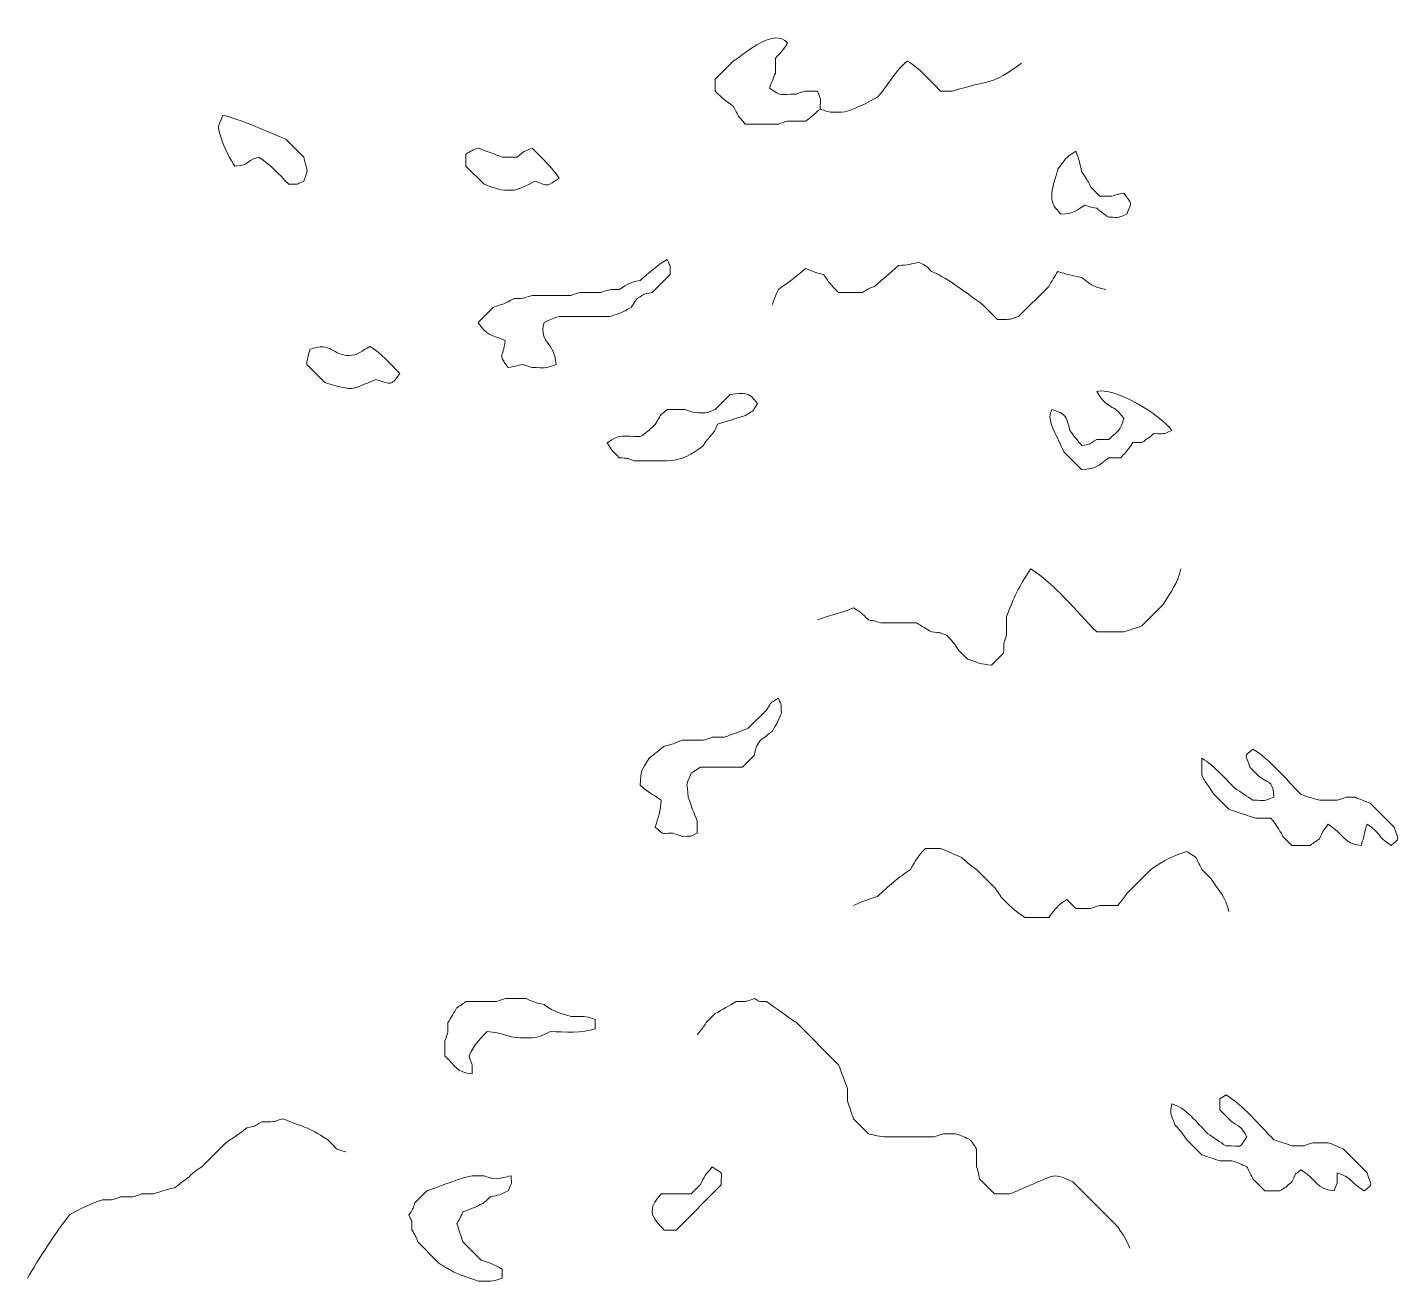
# Model space of a CAD drawing. Header units: millimetres. Extents: x -206 to 205, y -140 to 141.
# Drawn here: x 129.3 to 199.5, y -128 to -64 of the extents above; entities that cross this region are included whole.
import ezdxf

# ---------------------------------------------------------------- set-up
doc = ezdxf.new("R2010")
doc.units = ezdxf.units.MM
doc.header["$MEASUREMENT"] = 0
doc.layers.add('svg2', color=7, linetype='Continuous')

msp = doc.modelspace()

# ---------------------------------------------------------------- linework, layer by layer
at = {"layer": 'svg2', "lineweight": 9}
for points, knots in [([(169.0768, -68.7336), (169.0768, -68.7336), (168.156, -68.734), (168.156, -68.734), (168.156, -68.734), (168.1469, -68.7377), (167.7218, -68.8779), (167.6957, -68.8876), (167.6957, -68.8876), (167.6957, -68.8876), (166.0076, -68.8876), (166.0076, -68.8876), (166.0076, -68.8876), (165.6051, -68.4414), (165.6281, -68.4471), (165.3938, -67.9668), (165.3938, -67.9668), (164.9626, -67.6757), (164.8767, -67.5939), (164.473, -67.1995), (164.473, -67.1995), (164.473, -67.1995), (164.473, -66.5857), (164.473, -66.5857), (164.473, -66.5857), (164.473, -66.5857), (165.3938, -65.665), (165.3938, -65.665), (165.3938, -65.665), (166.112, -65.1953), (167.4747, -63.9502), (168.156, -64.7442), (168.156, -64.7442), (167.8936, -65.1799), (167.9294, -65.116), (167.5423, -65.511), (167.5423, -65.511), (167.5423, -65.511), (167.5423, -66.2787), (167.5423, -66.2787), (167.5423, -66.2787), (167.4394, -66.5305), (167.3371, -66.7933), (167.2353, -67.0455), (167.2353, -67.0455), (167.8932, -67.5146), (167.7632, -67.3529), (168.617, -67.3529), (168.617, -67.3529), (168.6257, -67.3488), (169.0513, -67.2092), (169.0768, -67.1995), (169.0768, -67.1995), (169.0768, -67.1995), (169.6906, -67.1995), (169.6906, -67.1995), (169.6906, -67.1995), (169.8947, -67.7242), (169.8441, -67.4891), (169.8241, -68.131), (169.8241, -68.131), (169.5325, -68.3566), (169.3627, -68.5515), (169.0768, -68.7336)], [0, 0, 0, 0, 0.0588235, 0.0588235, 0.0588235, 0.0588235, 0.1176471, 0.1176471, 0.1176471, 0.1176471, 0.1764706, 0.1764706, 0.1764706, 0.1764706, 0.2352941, 0.2352941, 0.2352941, 0.2352941, 0.2941176, 0.2941176, 0.2941176, 0.2941176, 0.3529412, 0.3529412, 0.3529412, 0.3529412, 0.4117647, 0.4117647, 0.4117647, 0.4117647, 0.4705882, 0.4705882, 0.4705882, 0.4705882, 0.5294118, 0.5294118, 0.5294118, 0.5294118, 0.5882353, 0.5882353, 0.5882353, 0.5882353, 0.6470588, 0.6470588, 0.6470588, 0.6470588, 0.7058824, 0.7058824, 0.7058824, 0.7058824, 0.7647059, 0.7647059, 0.7647059, 0.7647059, 0.8235294, 0.8235294, 0.8235294, 0.8235294, 0.8823529, 0.8823529, 0.8823529, 0.8823529, 1, 1, 1, 1]), ([(139.3055, -68.4258), (140.1117, -68.5957), (141.7062, -69.3236), (142.5287, -69.653), (142.5287, -69.653), (142.5287, -69.653), (143.4499, -70.5742), (143.4499, -70.5742), (143.4499, -70.5742), (143.5936, -71.3349), (143.7385, -71.0571), (143.4499, -71.8024), (143.4499, -71.8024), (142.9594, -71.9962), (143.3026, -71.942), (142.6826, -71.9549), (142.6826, -71.9549), (142.1491, -71.4223), (141.7541, -70.9456), (141.148, -70.5738), (141.148, -70.5738), (140.2939, -70.8197), (140.8299, -70.9451), (139.9199, -71.0346), (139.9199, -71.0346), (139.6733, -70.6224), (139.4626, -70.2596), (139.3005, -69.8069), (139.3005, -69.8069), (139.0006, -68.9695), (139.0508, -69.0919), (139.3055, -68.4258)], [0, 0, 0, 0, 0.1111111, 0.1111111, 0.1111111, 0.1111111, 0.2222222, 0.2222222, 0.2222222, 0.2222222, 0.3333333, 0.3333333, 0.3333333, 0.3333333, 0.4444444, 0.4444444, 0.4444444, 0.4444444, 0.5555556, 0.5555556, 0.5555556, 0.5555556, 0.6666667, 0.6666667, 0.6666667, 0.6666667, 0.7777778, 0.7777778, 0.7777778, 0.7777778, 1, 1, 1, 1]), ([(151.7361, -70.4215), (152.0271, -70.2354), (152.0302, -70.2374), (152.3499, -70.114), (152.3499, -70.114), (152.7872, -70.266), (153.1494, -70.4031), (153.5776, -70.5749), (153.5776, -70.5749), (153.5776, -70.5749), (154.3448, -70.5744), (154.3448, -70.5744), (154.3448, -70.5744), (154.8171, -70.1943), (154.574, -70.3422), (155.1121, -70.114), (155.1121, -70.114), (155.6676, -70.6701), (156.0748, -71.0292), (156.4933, -71.6487), (156.4933, -71.6487), (155.8906, -72.0783), (155.9602, -72.0722), (155.2655, -71.8021), (155.2655, -71.8021), (154.9075, -71.9688), (154.4498, -72.263), (154.038, -72.263), (154.038, -72.263), (154.038, -72.263), (153.8844, -72.263), (153.8844, -72.263), (153.8844, -72.263), (153.4113, -72.263), (153.0666, -72.0973), (152.6568, -71.9555), (152.6568, -71.9555), (152.6568, -71.9555), (151.7361, -71.0347), (151.7361, -71.0347), (151.7361, -71.0347), (151.7361, -71.0347), (151.7361, -70.4215), (151.7361, -70.4215)], [0, 0, 0, 0, 0.0833333, 0.0833333, 0.0833333, 0.0833333, 0.1666667, 0.1666667, 0.1666667, 0.1666667, 0.25, 0.25, 0.25, 0.25, 0.3333333, 0.3333333, 0.3333333, 0.3333333, 0.4166667, 0.4166667, 0.4166667, 0.4166667, 0.5, 0.5, 0.5, 0.5, 0.5833333, 0.5833333, 0.5833333, 0.5833333, 0.6666667, 0.6666667, 0.6666667, 0.6666667, 0.75, 0.75, 0.75, 0.75, 0.8333333, 0.8333333, 0.8333333, 0.8333333, 1, 1, 1, 1]), ([(181.9674, -71.1883), (182.4217, -70.6282), (182.2651, -70.6567), (182.8882, -70.267), (182.8882, -70.267), (183.057, -70.6788), (183.1096, -70.8896), (183.1946, -71.3417), (183.1946, -71.3417), (183.5163, -71.7827), (183.4283, -71.643), (183.6555, -72.109), (183.6555, -72.109), (183.6555, -72.109), (184.1159, -72.5688), (184.1159, -72.5688), (184.1159, -72.5688), (184.1159, -72.5688), (184.7291, -72.5688), (184.7291, -72.5688), (184.7291, -72.5688), (185.1071, -72.4338), (184.9926, -72.4834), (185.3435, -72.4154), (185.3435, -72.4154), (185.7696, -73.0128), (185.766, -72.7971), (185.4964, -73.4896), (185.4964, -73.4896), (184.9715, -73.6932), (185.2075, -73.6436), (184.5763, -73.6436), (184.5763, -73.6436), (184.2857, -73.458), (184.2402, -73.4072), (183.9619, -73.1828), (183.9619, -73.1828), (183.6329, -73.1142), (183.6984, -73.1454), (183.348, -73.0298), (183.348, -73.0298), (182.7807, -73.37), (182.8119, -73.437), (182.1208, -73.4902), (182.1208, -73.4902), (181.8529, -73.151), (181.66, -73.0252), (181.66, -72.5688), (181.66, -72.5688), (181.66, -72.019), (181.863, -71.7392), (181.9674, -71.1883)], [0, 0, 0, 0, 0.0714286, 0.0714286, 0.0714286, 0.0714286, 0.1428571, 0.1428571, 0.1428571, 0.1428571, 0.2142857, 0.2142857, 0.2142857, 0.2142857, 0.2857143, 0.2857143, 0.2857143, 0.2857143, 0.3571429, 0.3571429, 0.3571429, 0.3571429, 0.4285714, 0.4285714, 0.4285714, 0.4285714, 0.5, 0.5, 0.5, 0.5, 0.5714286, 0.5714286, 0.5714286, 0.5714286, 0.6428571, 0.6428571, 0.6428571, 0.6428571, 0.7142857, 0.7142857, 0.7142857, 0.7142857, 0.7857143, 0.7857143, 0.7857143, 0.7857143, 0.8571429, 0.8571429, 0.8571429, 0.8571429, 1, 1, 1, 1]), ([(152.3497, -79.0145), (152.3497, -79.0145), (153.1171, -78.2472), (153.1171, -78.2472), (153.1171, -78.2472), (153.6362, -78.0672), (153.6987, -78.0713), (154.1918, -77.7868), (154.1918, -77.7868), (154.7949, -77.7741), (154.5703, -77.8094), (155.112, -77.6334), (155.112, -77.6334), (155.112, -77.6334), (157.1075, -77.6334), (157.1075, -77.6334), (157.1075, -77.6334), (157.1162, -77.6298), (157.5417, -77.4891), (157.5673, -77.4794), (157.5673, -77.4794), (157.5673, -77.4794), (158.6416, -77.48), (158.6416, -77.48), (158.6416, -77.48), (159.1833, -77.304), (158.9593, -77.3398), (159.5628, -77.326), (159.5628, -77.326), (160.0642, -77.0257), (160.0492, -76.9899), (160.6365, -76.8661), (160.6365, -76.8661), (161.0774, -76.4599), (161.5352, -76.0865), (162.0176, -75.7915), (162.0176, -75.7915), (162.2121, -76.2814), (162.1578, -75.9382), (162.171, -76.5587), (162.171, -76.5587), (162.171, -76.5587), (161.2503, -77.48), (161.2503, -77.48), (161.2503, -77.48), (160.7326, -77.5798), (160.9419, -77.5219), (160.4831, -77.7868), (160.4831, -77.7868), (160.4738, -77.8048), (160.1931, -78.2207), (160.1761, -78.2472), (160.1761, -78.2472), (159.6835, -78.5321), (159.621, -78.5281), (159.1019, -78.7071), (159.1019, -78.7071), (159.1019, -78.7071), (156.4937, -78.7071), (156.4937, -78.7071), (156.4937, -78.7071), (156.1703, -78.8146), (156.0281, -78.8739), (155.7263, -79.0145), (155.7263, -79.0145), (155.4475, -80.1394), (156.2436, -79.9143), (156.3397, -81.1624), (156.3397, -81.1624), (155.7519, -81.3911), (155.7765, -81.3164), (155.112, -81.3164), (155.112, -81.3164), (155.1028, -81.3128), (154.6777, -81.1721), (154.6516, -81.1624), (154.6516, -81.1624), (154.3452, -81.2217), (154.1912, -81.2585), (153.8843, -81.3164), (153.8843, -81.3164), (153.3043, -80.5015), (153.6557, -80.919), (153.7309, -79.9353), (153.7309, -79.9353), (153.0327, -79.6489), (152.8194, -79.6939), (152.3497, -79.0145)], [0, 0, 0, 0, 0.0434783, 0.0434783, 0.0434783, 0.0434783, 0.0869565, 0.0869565, 0.0869565, 0.0869565, 0.1304348, 0.1304348, 0.1304348, 0.1304348, 0.173913, 0.173913, 0.173913, 0.173913, 0.2173913, 0.2173913, 0.2173913, 0.2173913, 0.2608696, 0.2608696, 0.2608696, 0.2608696, 0.3043478, 0.3043478, 0.3043478, 0.3043478, 0.3478261, 0.3478261, 0.3478261, 0.3478261, 0.3913043, 0.3913043, 0.3913043, 0.3913043, 0.4347826, 0.4347826, 0.4347826, 0.4347826, 0.4782609, 0.4782609, 0.4782609, 0.4782609, 0.5217391, 0.5217391, 0.5217391, 0.5217391, 0.5652174, 0.5652174, 0.5652174, 0.5652174, 0.6086957, 0.6086957, 0.6086957, 0.6086957, 0.6521739, 0.6521739, 0.6521739, 0.6521739, 0.6956522, 0.6956522, 0.6956522, 0.6956522, 0.7391304, 0.7391304, 0.7391304, 0.7391304, 0.7826087, 0.7826087, 0.7826087, 0.7826087, 0.826087, 0.826087, 0.826087, 0.826087, 0.8695652, 0.8695652, 0.8695652, 0.8695652, 0.9130435, 0.9130435, 0.9130435, 0.9130435, 1, 1, 1, 1]), ([(143.7565, -80.3958), (144.8614, -79.966), (144.9156, -80.7026), (145.7514, -80.7026), (145.7514, -80.7026), (146.1903, -80.7026), (146.443, -80.4474), (146.8257, -80.2418), (146.8257, -80.2418), (147.4323, -80.6132), (147.8276, -81.0905), (148.3602, -81.6229), (148.3602, -81.6229), (147.8814, -82.2608), (147.9565, -82.1968), (147.1325, -81.9299), (147.1325, -81.9299), (146.9463, -82.0046), (146.0435, -82.3903), (145.9043, -82.3903), (145.9043, -82.3903), (145.4721, -82.3903), (144.9146, -82.2106), (144.5238, -82.0833), (144.5238, -82.0833), (144.5238, -82.0833), (143.6025, -81.1626), (143.6025, -81.1626), (143.6025, -81.1626), (143.6025, -80.9385), (143.7565, -80.407), (143.7565, -80.3958)], [0, 0, 0, 0, 0.1111111, 0.1111111, 0.1111111, 0.1111111, 0.2222222, 0.2222222, 0.2222222, 0.2222222, 0.3333333, 0.3333333, 0.3333333, 0.3333333, 0.4444444, 0.4444444, 0.4444444, 0.4444444, 0.5555556, 0.5555556, 0.5555556, 0.5555556, 0.6666667, 0.6666667, 0.6666667, 0.6666667, 0.7777778, 0.7777778, 0.7777778, 0.7777778, 1, 1, 1, 1]), ([(163.399, -83.6189), (163.3729, -83.6096), (162.9479, -83.4689), (162.9386, -83.4653), (162.9386, -83.4653), (162.5044, -83.4562), (162.3115, -83.4465), (162.0179, -83.4653), (162.0179, -83.4653), (161.5765, -83.8075), (161.7218, -83.7022), (161.4041, -84.2326), (161.4041, -84.2326), (161.0439, -84.5645), (161.0107, -84.5963), (160.6368, -84.8464), (160.6368, -84.8464), (159.7652, -84.846), (159.625, -84.672), (158.9488, -85.1534), (158.9488, -85.1534), (159.2081, -85.5769), (159.1723, -85.5308), (159.5626, -85.9207), (159.5626, -85.9207), (160.0475, -85.958), (159.8793, -85.9248), (160.33, -86.0746), (160.33, -86.0746), (160.33, -86.0746), (160.7897, -86.0746), (160.7897, -86.0746), (160.7897, -86.0746), (160.7897, -86.0746), (162.0179, -86.0746), (162.0179, -86.0746), (162.0179, -86.0746), (162.7417, -86.0741), (163.3126, -85.7386), (163.859, -85.3068), (163.859, -85.3068), (164.1991, -84.7181), (164.3673, -84.8276), (164.5822, -84.2071), (164.5822, -84.2071), (164.5822, -84.2071), (166.0079, -83.7723), (166.0079, -83.7723), (166.0079, -83.7723), (166.5383, -83.4173), (166.2805, -83.6731), (166.6216, -83.1589), (166.6216, -83.1589), (166.1756, -82.5011), (165.969, -82.6162), (165.2405, -82.6981), (165.2405, -82.6981), (165.2405, -82.6981), (164.4733, -83.4653), (164.4733, -83.4653), (164.4733, -83.4653), (163.91, -83.6843), (164.0476, -83.6189), (163.399, -83.6189)], [0, 0, 0, 0, 0.0588235, 0.0588235, 0.0588235, 0.0588235, 0.1176471, 0.1176471, 0.1176471, 0.1176471, 0.1764706, 0.1764706, 0.1764706, 0.1764706, 0.2352941, 0.2352941, 0.2352941, 0.2352941, 0.2941176, 0.2941176, 0.2941176, 0.2941176, 0.3529412, 0.3529412, 0.3529412, 0.3529412, 0.4117647, 0.4117647, 0.4117647, 0.4117647, 0.4705882, 0.4705882, 0.4705882, 0.4705882, 0.5294118, 0.5294118, 0.5294118, 0.5294118, 0.5882353, 0.5882353, 0.5882353, 0.5882353, 0.6470588, 0.6470588, 0.6470588, 0.6470588, 0.7058824, 0.7058824, 0.7058824, 0.7058824, 0.7647059, 0.7647059, 0.7647059, 0.7647059, 0.8235294, 0.8235294, 0.8235294, 0.8235294, 0.8823529, 0.8823529, 0.8823529, 0.8823529, 1, 1, 1, 1]), ([(181.6602, -83.464), (182.3984, -83.6767), (182.4265, -83.8036), (182.5815, -84.5387), (182.5815, -84.5387), (182.8106, -84.8226), (182.965, -85.022), (183.1947, -85.3059), (183.1947, -85.3059), (183.7135, -85.2057), (183.5037, -85.264), (183.9626, -84.9991), (183.9626, -84.9991), (183.9626, -84.9991), (184.5764, -84.9991), (184.5764, -84.9991), (184.5764, -84.9991), (185.1155, -84.4599), (185.1487, -84.6017), (185.3432, -83.9244), (185.3432, -83.9244), (184.8041, -83.1115), (184.5805, -83.554), (183.9621, -82.5437), (183.9621, -82.5437), (184.8118, -82.2792), (187.2557, -83.735), (187.7985, -84.5387), (187.7985, -84.5387), (187.2741, -84.7423), (187.509, -84.6921), (186.8777, -84.6921), (186.8777, -84.6921), (186.6021, -84.9101), (186.5448, -84.9653), (186.2639, -85.1525), (186.2639, -85.1525), (186.2639, -85.1525), (185.8041, -85.1525), (185.8041, -85.1525), (185.8041, -85.1525), (185.5539, -85.5259), (185.5223, -85.5607), (185.1898, -85.9199), (185.1898, -85.9199), (185.1898, -85.9199), (184.5758, -85.9199), (184.5758, -85.9199), (184.5758, -85.9199), (184.0106, -86.3663), (183.9273, -86.4774), (183.1947, -86.5336), (183.1947, -86.5336), (183.1947, -86.5336), (182.274, -85.6129), (182.274, -85.6129), (182.274, -85.6129), (182.1114, -85.2062), (181.9487, -84.9376), (181.7723, -84.5387), (181.7723, -84.5387), (181.3813, -83.6589), (181.676, -83.5888), (181.6602, -83.464)], [0, 0, 0, 0, 0.0588235, 0.0588235, 0.0588235, 0.0588235, 0.1176471, 0.1176471, 0.1176471, 0.1176471, 0.1764706, 0.1764706, 0.1764706, 0.1764706, 0.2352941, 0.2352941, 0.2352941, 0.2352941, 0.2941176, 0.2941176, 0.2941176, 0.2941176, 0.3529412, 0.3529412, 0.3529412, 0.3529412, 0.4117647, 0.4117647, 0.4117647, 0.4117647, 0.4705882, 0.4705882, 0.4705882, 0.4705882, 0.5294118, 0.5294118, 0.5294118, 0.5294118, 0.5882353, 0.5882353, 0.5882353, 0.5882353, 0.6470588, 0.6470588, 0.6470588, 0.6470588, 0.7058824, 0.7058824, 0.7058824, 0.7058824, 0.7647059, 0.7647059, 0.7647059, 0.7647059, 0.8235294, 0.8235294, 0.8235294, 0.8235294, 0.8823529, 0.8823529, 0.8823529, 0.8823529, 1, 1, 1, 1]), ([(161.0971, -101.2665), (161.3816, -101.0374), (161.5806, -100.8828), (161.8645, -100.6527), (161.8645, -100.6527), (162.3228, -100.556), (162.3658, -100.5141), (162.7852, -100.3458), (162.7852, -100.3458), (162.7852, -100.3458), (163.8594, -100.3458), (163.8594, -100.3458), (163.8594, -100.3458), (163.8687, -100.3421), (164.2937, -100.2015), (164.3198, -100.1924), (164.3198, -100.1924), (164.3198, -100.1924), (164.9337, -100.1924), (164.9337, -100.1924), (164.9337, -100.1924), (165.371, -100.0408), (165.7331, -99.9038), (166.1608, -99.732), (166.1608, -99.732), (166.1608, -99.732), (167.0816, -98.8112), (167.0816, -98.8112), (167.0816, -98.8112), (167.437, -98.2807), (167.1813, -98.5385), (167.6954, -98.1973), (167.6954, -98.1973), (167.8903, -98.6874), (167.836, -98.3436), (167.8488, -98.9646), (167.8488, -98.9646), (167.6841, -99.3769), (167.6191, -99.5007), (167.389, -99.8854), (167.389, -99.8854), (167.1132, -100.1038), (167.0555, -100.158), (166.7752, -100.3458), (166.7752, -100.3458), (166.5025, -100.8077), (166.5751, -100.6066), (166.4682, -101.1131), (166.4682, -101.1131), (166.4682, -101.1131), (165.8545, -101.7269), (165.8545, -101.7269), (165.8545, -101.7269), (165.8545, -101.7269), (163.706, -101.7269), (163.706, -101.7269), (163.706, -101.7269), (163.6876, -101.736), (163.2717, -102.0175), (163.245, -102.0339), (163.245, -102.0339), (162.8941, -102.8271), (163.0461, -102.4251), (163.0922, -103.2614), (163.0922, -103.2614), (163.243, -103.6993), (163.3806, -104.0615), (163.5526, -104.4896), (163.5526, -104.4896), (163.5526, -104.4896), (163.5526, -105.1029), (163.5526, -105.1029), (163.5526, -105.1029), (163.0625, -105.2978), (163.4063, -105.2426), (162.7852, -105.2565), (162.7852, -105.2565), (162.7755, -105.2529), (162.3504, -105.1126), (162.3243, -105.1029), (162.3243, -105.1029), (161.5008, -105.0851), (161.9944, -105.217), (161.4041, -104.7961), (161.4041, -104.7961), (161.5519, -104.3402), (161.6721, -103.9203), (161.7111, -103.415), (161.7111, -103.415), (161.2378, -103.0676), (161.1099, -103.0748), (160.6368, -102.6476), (160.6368, -102.6476), (160.6548, -101.8338), (160.7043, -101.9321), (161.0971, -101.2665)], [0, 0, 0, 0, 0.04, 0.04, 0.04, 0.04, 0.08, 0.08, 0.08, 0.08, 0.12, 0.12, 0.12, 0.12, 0.16, 0.16, 0.16, 0.16, 0.2, 0.2, 0.2, 0.2, 0.24, 0.24, 0.24, 0.24, 0.28, 0.28, 0.28, 0.28, 0.32, 0.32, 0.32, 0.32, 0.36, 0.36, 0.36, 0.36, 0.4, 0.4, 0.4, 0.4, 0.44, 0.44, 0.44, 0.44, 0.48, 0.48, 0.48, 0.48, 0.52, 0.52, 0.52, 0.52, 0.56, 0.56, 0.56, 0.56, 0.6, 0.6, 0.6, 0.6, 0.64, 0.64, 0.64, 0.64, 0.68, 0.68, 0.68, 0.68, 0.72, 0.72, 0.72, 0.72, 0.76, 0.76, 0.76, 0.76, 0.8, 0.8, 0.8, 0.8, 0.84, 0.84, 0.84, 0.84, 0.88, 0.88, 0.88, 0.88, 0.92, 0.92, 0.92, 0.92, 1, 1, 1, 1]), ([(189.3336, -101.2665), (189.9649, -101.6532), (190.4625, -102.2415), (191.0217, -102.801), (191.0217, -102.801), (191.3321, -103.0042), (191.6314, -103.2114), (191.9424, -103.415), (191.9424, -103.415), (192.5906, -103.415), (192.4534, -103.4799), (193.0161, -103.261), (193.0161, -103.261), (192.9373, -102.4599), (192.9168, -102.6384), (192.2488, -102.1873), (192.2488, -102.1873), (192.2488, -102.1873), (191.789, -101.7263), (191.789, -101.7263), (191.789, -101.7263), (191.5547, -101.0046), (191.4606, -101.2194), (191.9424, -100.8061), (191.9424, -100.8061), (192.8258, -101.3463), (193.6283, -102.3386), (194.3973, -103.108), (194.3973, -103.108), (194.6816, -103.2062), (195.1784, -103.4144), (195.472, -103.4144), (195.472, -103.4144), (195.472, -103.4144), (196.2392, -103.415), (196.2392, -103.415), (196.2392, -103.415), (196.2485, -103.4114), (196.6741, -103.2707), (196.6991, -103.261), (196.6991, -103.261), (196.6991, -103.261), (197.16, -103.261), (197.16, -103.261), (197.16, -103.261), (197.4117, -103.3648), (197.6746, -103.467), (197.9273, -103.5684), (197.9273, -103.5684), (197.9273, -103.5684), (199.1544, -104.7961), (199.1544, -104.7961), (199.1544, -104.7961), (199.3887, -105.5183), (199.4829, -105.3035), (199.001, -105.7169), (199.001, -105.7169), (198.2521, -105.2478), (198.5232, -105.1116), (197.7733, -104.6425), (197.7733, -104.6425), (197.5671, -105.1751), (197.6735, -105.1838), (197.4663, -105.7169), (197.4663, -105.7169), (196.5272, -105.6242), (196.6213, -105.1577), (195.7788, -104.6425), (195.7788, -104.6425), (195.4571, -105.0841), (195.5457, -104.9439), (195.318, -105.4099), (195.318, -105.4099), (195.3, -105.4186), (194.8842, -105.6999), (194.8581, -105.7169), (194.8581, -105.7169), (194.8581, -105.7169), (193.9373, -105.7163), (193.9373, -105.7163), (193.9373, -105.7163), (193.9373, -105.7163), (193.477, -105.2565), (193.477, -105.2565), (193.477, -105.2565), (193.2325, -104.8487), (193.1756, -104.7316), (192.8626, -104.3357), (192.8626, -104.3357), (192.8626, -104.3357), (192.0954, -104.3357), (192.0954, -104.3357), (192.0954, -104.3357), (191.6365, -104.1765), (191.1736, -104.0338), (190.7143, -103.8754), (190.7143, -103.8754), (190.7143, -103.8754), (189.9469, -103.108), (189.9469, -103.108), (189.9469, -103.108), (189.1142, -101.8338), (189.3771, -102.487), (189.3336, -101.2665)], [0, 0, 0, 0, 0.037037, 0.037037, 0.037037, 0.037037, 0.0740741, 0.0740741, 0.0740741, 0.0740741, 0.1111111, 0.1111111, 0.1111111, 0.1111111, 0.1481481, 0.1481481, 0.1481481, 0.1481481, 0.1851852, 0.1851852, 0.1851852, 0.1851852, 0.2222222, 0.2222222, 0.2222222, 0.2222222, 0.2592593, 0.2592593, 0.2592593, 0.2592593, 0.2962963, 0.2962963, 0.2962963, 0.2962963, 0.3333333, 0.3333333, 0.3333333, 0.3333333, 0.3703704, 0.3703704, 0.3703704, 0.3703704, 0.4074074, 0.4074074, 0.4074074, 0.4074074, 0.4444444, 0.4444444, 0.4444444, 0.4444444, 0.4814815, 0.4814815, 0.4814815, 0.4814815, 0.5185185, 0.5185185, 0.5185185, 0.5185185, 0.5555556, 0.5555556, 0.5555556, 0.5555556, 0.5925926, 0.5925926, 0.5925926, 0.5925926, 0.6296296, 0.6296296, 0.6296296, 0.6296296, 0.6666667, 0.6666667, 0.6666667, 0.6666667, 0.7037037, 0.7037037, 0.7037037, 0.7037037, 0.7407407, 0.7407407, 0.7407407, 0.7407407, 0.7777778, 0.7777778, 0.7777778, 0.7777778, 0.8148148, 0.8148148, 0.8148148, 0.8148148, 0.8518519, 0.8518519, 0.8518519, 0.8518519, 0.8888889, 0.8888889, 0.8888889, 0.8888889, 0.9259259, 0.9259259, 0.9259259, 0.9259259, 1, 1, 1, 1]), ([(150.8149, -114.7715), (150.973, -114.505), (151.1167, -114.2697), (151.2753, -114.0043), (151.2753, -114.0043), (151.2937, -113.9946), (151.7101, -113.7142), (151.7362, -113.6968), (151.7362, -113.6968), (151.7362, -113.6968), (153.2708, -113.6968), (153.2708, -113.6968), (153.2708, -113.6968), (153.2799, -113.6937), (153.7055, -113.5527), (153.7311, -113.544), (153.7311, -113.544), (153.7311, -113.544), (154.8053, -113.544), (154.8053, -113.544), (154.8053, -113.544), (155.2248, -113.7122), (155.2677, -113.7541), (155.7261, -113.8503), (155.7261, -113.8503), (156.3153, -114.2836), (156.456, -114.2395), (157.1072, -114.4641), (157.1072, -114.4641), (157.7717, -114.4647), (157.7471, -114.39), (158.3349, -114.6181), (158.3349, -114.6181), (158.3349, -114.6181), (158.3349, -115.0785), (158.3349, -115.0785), (158.3349, -115.0785), (157.673, -115.3353), (156.7951, -115.2315), (156.033, -115.2315), (156.033, -115.2315), (155.6955, -115.367), (155.4688, -115.5389), (155.1123, -115.5389), (155.1123, -115.5389), (155.1123, -115.5389), (154.4985, -115.5389), (154.4985, -115.5389), (154.4985, -115.5389), (153.8022, -115.5389), (153.6502, -115.2503), (152.8104, -115.2315), (152.8104, -115.2315), (152.2758, -115.7787), (152.2231, -115.8361), (151.8901, -116.4596), (151.8901, -116.4596), (152.0937, -117.0493), (152.0645, -116.8708), (152.0431, -117.3804), (152.0431, -117.3804), (151.2324, -117.3), (151.2763, -117.0744), (150.6619, -116.4596), (150.6619, -116.4596), (150.6619, -116.4596), (150.6619, -115.6923), (150.6619, -115.6923), (150.6619, -115.6923), (150.8267, -115.1849), (150.8149, -115.3507), (150.8149, -114.7715)], [0, 0, 0, 0, 0.0526316, 0.0526316, 0.0526316, 0.0526316, 0.1052632, 0.1052632, 0.1052632, 0.1052632, 0.1578947, 0.1578947, 0.1578947, 0.1578947, 0.2105263, 0.2105263, 0.2105263, 0.2105263, 0.2631579, 0.2631579, 0.2631579, 0.2631579, 0.3157895, 0.3157895, 0.3157895, 0.3157895, 0.3684211, 0.3684211, 0.3684211, 0.3684211, 0.4210526, 0.4210526, 0.4210526, 0.4210526, 0.4736842, 0.4736842, 0.4736842, 0.4736842, 0.5263158, 0.5263158, 0.5263158, 0.5263158, 0.5789474, 0.5789474, 0.5789474, 0.5789474, 0.6315789, 0.6315789, 0.6315789, 0.6315789, 0.6842105, 0.6842105, 0.6842105, 0.6842105, 0.7368421, 0.7368421, 0.7368421, 0.7368421, 0.7894737, 0.7894737, 0.7894737, 0.7894737, 0.8421053, 0.8421053, 0.8421053, 0.8421053, 0.8947368, 0.8947368, 0.8947368, 0.8947368, 1, 1, 1, 1]), ([(197.6199, -123.3647), (198.1013, -122.9508), (198.0076, -123.1656), (197.7734, -122.4439), (197.7734, -122.4439), (197.7734, -122.4439), (196.5457, -121.2162), (196.5457, -121.2162), (196.5457, -121.2162), (196.399, -121.1559), (195.8721, -120.9092), (195.7784, -120.9088), (195.7784, -120.9088), (195.7784, -120.9088), (195.0112, -120.9092), (195.0112, -120.9092), (195.0112, -120.9092), (195.0019, -120.9129), (194.5769, -121.0531), (194.5508, -121.0628), (194.5508, -121.0628), (194.5508, -121.0628), (193.9375, -121.0622), (193.9375, -121.0622), (193.9375, -121.0622), (193.6295, -120.9564), (193.3237, -120.8617), (193.0161, -120.7552), (193.0161, -120.7552), (192.2469, -119.9864), (191.4448, -118.9946), (190.5609, -118.4534), (190.5609, -118.4534), (190.1347, -118.8192), (190.2723, -118.3783), (190.2545, -119.2207), (190.2545, -119.2207), (190.2545, -119.2207), (190.8678, -119.8351), (190.8678, -119.8351), (190.8678, -119.8351), (191.4249, -120.2115), (191.2683, -120.0156), (191.6356, -120.6024), (191.6356, -120.6024), (191.2034, -121.2377), (191.4304, -121.0622), (190.5609, -121.0628), (190.5609, -121.0628), (190.2504, -120.8592), (189.9517, -120.652), (189.6401, -120.4489), (189.6401, -120.4489), (189.0775, -119.8852), (188.5204, -119.1215), (187.7986, -118.9143), (187.7986, -118.9143), (187.6871, -119.4755), (187.7336, -119.3563), (187.9526, -119.988), (187.9526, -119.988), (188.2845, -120.3487), (188.3148, -120.3835), (188.5659, -120.7552), (188.5659, -120.7552), (188.5659, -120.7552), (189.3337, -121.5226), (189.3337, -121.5226), (189.3337, -121.5226), (189.6407, -121.629), (189.9465, -121.7231), (190.2545, -121.83), (190.2545, -121.83), (190.2545, -121.83), (190.8678, -121.8295), (190.8678, -121.8295), (190.8678, -121.8295), (191.1916, -121.937), (191.3323, -121.9957), (191.6356, -122.1369), (191.6356, -122.1369), (191.6761, -122.2306), (191.8954, -122.652), (191.942, -122.7507), (191.942, -122.7507), (191.942, -122.7507), (192.5563, -123.3641), (192.5563, -123.3641), (192.5563, -123.3641), (192.5563, -123.3641), (193.3237, -123.3647), (193.3237, -123.3647), (193.3237, -123.3647), (193.6137, -123.1785), (193.6592, -123.1283), (193.9375, -122.9043), (193.9375, -122.9043), (194.2542, -122.2371), (193.9508, -122.6623), (194.3973, -122.2899), (194.3973, -122.2899), (195.2403, -122.8055), (195.1462, -123.2716), (196.0854, -123.3647), (196.0854, -123.3647), (196.2895, -122.8393), (196.2393, -123.0745), (196.2393, -122.4439), (196.2393, -122.4439), (197.0057, -122.6639), (196.9201, -122.9359), (197.6199, -123.3647)], [0, 0, 0, 0, 0.0344828, 0.0344828, 0.0344828, 0.0344828, 0.0689655, 0.0689655, 0.0689655, 0.0689655, 0.1034483, 0.1034483, 0.1034483, 0.1034483, 0.137931, 0.137931, 0.137931, 0.137931, 0.1724138, 0.1724138, 0.1724138, 0.1724138, 0.2068966, 0.2068966, 0.2068966, 0.2068966, 0.2413793, 0.2413793, 0.2413793, 0.2413793, 0.2758621, 0.2758621, 0.2758621, 0.2758621, 0.3103448, 0.3103448, 0.3103448, 0.3103448, 0.3448276, 0.3448276, 0.3448276, 0.3448276, 0.3793103, 0.3793103, 0.3793103, 0.3793103, 0.4137931, 0.4137931, 0.4137931, 0.4137931, 0.4482759, 0.4482759, 0.4482759, 0.4482759, 0.4827586, 0.4827586, 0.4827586, 0.4827586, 0.5172414, 0.5172414, 0.5172414, 0.5172414, 0.5517241, 0.5517241, 0.5517241, 0.5517241, 0.5862069, 0.5862069, 0.5862069, 0.5862069, 0.6206897, 0.6206897, 0.6206897, 0.6206897, 0.6551724, 0.6551724, 0.6551724, 0.6551724, 0.6896552, 0.6896552, 0.6896552, 0.6896552, 0.7241379, 0.7241379, 0.7241379, 0.7241379, 0.7586207, 0.7586207, 0.7586207, 0.7586207, 0.7931034, 0.7931034, 0.7931034, 0.7931034, 0.8275862, 0.8275862, 0.8275862, 0.8275862, 0.862069, 0.862069, 0.862069, 0.862069, 0.8965517, 0.8965517, 0.8965517, 0.8965517, 0.9310345, 0.9310345, 0.9310345, 0.9310345, 1, 1, 1, 1]), ([(148.8207, -124.5915), (148.9947, -124.3193), (149.0243, -124.2927), (149.1277, -123.9776), (149.1277, -123.9776), (149.1277, -123.9776), (149.741, -123.3644), (149.741, -123.3644), (149.741, -123.3644), (150.1605, -123.2191), (151.738, -122.597), (152.0429, -122.597), (152.0429, -122.597), (152.0429, -122.597), (152.6573, -122.597), (152.6573, -122.597), (152.6573, -122.597), (153.0343, -122.7326), (152.9196, -122.683), (153.2705, -122.75), (153.2705, -122.75), (153.577, -122.6906), (153.7314, -122.6549), (154.0378, -122.597), (154.0378, -122.597), (154.0696, -123.0835), (154.1176, -122.8385), (153.8844, -123.3644), (153.8844, -123.3644), (153.4696, -123.5572), (153.4362, -123.5811), (152.9637, -123.6708), (152.9637, -123.6708), (152.6041, -124.0304), (152.7048, -123.9173), (152.3497, -124.1316), (152.3497, -124.1316), (152.0971, -124.2319), (151.8351, -124.3347), (151.582, -124.4379), (151.582, -124.4379), (151.5421, -124.5326), (151.3227, -124.9536), (151.2756, -125.0519), (151.2756, -125.0519), (151.3824, -125.3597), (151.4761, -125.6657), (151.582, -125.9726), (151.582, -125.9726), (151.582, -125.9726), (152.5037, -126.8938), (152.5037, -126.8938), (152.5037, -126.8938), (153.0224, -127.0733), (153.0843, -127.0693), (153.5774, -127.3538), (153.5774, -127.3538), (153.5774, -127.3538), (153.5774, -127.8146), (153.5774, -127.8146), (153.5774, -127.8146), (152.9902, -128.0422), (153.0143, -127.9681), (152.3497, -127.9681), (152.3497, -127.9681), (151.8899, -127.8085), (151.5702, -127.7154), (151.1226, -127.5077), (151.1226, -127.5077), (150.828, -127.3527), (150.6371, -127.2315), (150.3554, -127.0474), (150.3554, -127.0474), (150.3554, -127.0474), (149.2801, -125.9726), (149.2801, -125.9726), (149.2801, -125.9726), (149.1615, -125.6401), (149.1455, -125.6488), (148.9737, -125.3587), (148.9737, -125.3587), (148.9737, -124.7423), (149.0008, -125.0554), (148.8207, -124.5915)], [0, 0, 0, 0, 0.0454545, 0.0454545, 0.0454545, 0.0454545, 0.0909091, 0.0909091, 0.0909091, 0.0909091, 0.1363636, 0.1363636, 0.1363636, 0.1363636, 0.1818182, 0.1818182, 0.1818182, 0.1818182, 0.2272727, 0.2272727, 0.2272727, 0.2272727, 0.2727273, 0.2727273, 0.2727273, 0.2727273, 0.3181818, 0.3181818, 0.3181818, 0.3181818, 0.3636364, 0.3636364, 0.3636364, 0.3636364, 0.4090909, 0.4090909, 0.4090909, 0.4090909, 0.4545455, 0.4545455, 0.4545455, 0.4545455, 0.5, 0.5, 0.5, 0.5, 0.5454545, 0.5454545, 0.5454545, 0.5454545, 0.5909091, 0.5909091, 0.5909091, 0.5909091, 0.6363636, 0.6363636, 0.6363636, 0.6363636, 0.6818182, 0.6818182, 0.6818182, 0.6818182, 0.7272727, 0.7272727, 0.7272727, 0.7272727, 0.7727273, 0.7727273, 0.7727273, 0.7727273, 0.8181818, 0.8181818, 0.8181818, 0.8181818, 0.8636364, 0.8636364, 0.8636364, 0.8636364, 0.9090909, 0.9090909, 0.9090909, 0.9090909, 1, 1, 1, 1]), ([(161.7111, -123.5185), (161.7111, -123.5185), (163.2452, -123.5185), (163.2452, -123.5185), (163.2452, -123.5185), (163.2452, -123.5185), (163.7056, -123.0581), (163.7056, -123.0581), (163.7056, -123.0581), (163.9399, -122.5773), (163.9174, -122.584), (164.3199, -122.1374), (164.3199, -122.1374), (164.9383, -122.6008), (164.7613, -122.1983), (164.7797, -123.0581), (164.7797, -123.0581), (164.7797, -123.0581), (162.4778, -125.3604), (162.4778, -125.3604), (162.4778, -125.3604), (162.4778, -125.3604), (161.8646, -125.36), (161.8646, -125.36), (161.8646, -125.36), (161.6364, -125.1129), (161.2507, -124.7788), (161.2507, -124.4393), (161.2507, -124.4393), (161.2507, -123.9793), (161.4456, -123.8622), (161.7111, -123.5185)], [0, 0, 0, 0, 0.1111111, 0.1111111, 0.1111111, 0.1111111, 0.2222222, 0.2222222, 0.2222222, 0.2222222, 0.3333333, 0.3333333, 0.3333333, 0.3333333, 0.4444444, 0.4444444, 0.4444444, 0.4444444, 0.5555556, 0.5555556, 0.5555556, 0.5555556, 0.6666667, 0.6666667, 0.6666667, 0.6666667, 0.7777778, 0.7777778, 0.7777778, 0.7777778, 1, 1, 1, 1])]:
    msp.add_open_spline(points, degree=3, knots=knots, dxfattribs=at)
at = {"layer": 'svg2', "color": 1, "lineweight": 9}
for points, knots in [([(169.8441, -68.1201), (170.0682, -68.2004), (170.1944, -68.2737), (170.4579, -68.2737), (170.4579, -68.2737), (170.4579, -68.2737), (170.9189, -68.2737), (170.9189, -68.2737), (170.9189, -68.2737), (171.3204, -68.2737), (172.3941, -67.7257), (172.7598, -67.5063), (172.7598, -67.5063), (173.3747, -66.8397), (173.6524, -66.1493), (174.2943, -65.6648), (174.2943, -65.6648), (174.9261, -66.0515), (175.4229, -66.6398), (175.9824, -67.1993), (175.9824, -67.1993), (175.9824, -67.1993), (176.5962, -67.1993), (176.5962, -67.1993), (176.5962, -67.1993), (178.3262, -66.6388), (178.6419, -66.9304), (180.1181, -65.765)], [0, 0, 0, 0, 0.125, 0.125, 0.125, 0.125, 0.25, 0.25, 0.25, 0.25, 0.375, 0.375, 0.375, 0.375, 0.5, 0.5, 0.5, 0.5, 0.625, 0.625, 0.625, 0.625, 0.75, 0.75, 0.75, 0.75, 1, 1, 1, 1]), ([(184.4226, -77.3272), (183.7562, -77.1865), (183.7347, -77.1394), (183.195, -76.7132), (183.195, -76.7132), (182.7571, -76.6304), (182.3817, -76.5404), (181.9673, -76.4064), (181.9673, -76.4064), (181.8103, -76.6729), (181.666, -76.9081), (181.5069, -77.1736), (181.5069, -77.1736), (181.5069, -77.1736), (179.9724, -78.7083), (179.9724, -78.7083), (179.9724, -78.7083), (179.4035, -78.8924), (179.5335, -78.8617), (178.8981, -78.8617), (178.8981, -78.8617), (178.8981, -78.8617), (178.1309, -78.0939), (178.1309, -78.0939), (178.1309, -78.0939), (177.2704, -77.5123), (176.4598, -76.8028), (175.5226, -76.4058), (175.5226, -76.4058), (175.1624, -76.0462), (175.2632, -76.1598), (174.9077, -75.946), (174.9077, -75.946), (174.476, -76.0274), (174.3123, -76.0887), (173.8339, -76.0994), (173.8339, -76.0994), (173.3731, -76.5495), (173.0605, -76.7543), (172.6064, -77.1732), (172.6064, -77.1732), (172.2739, -77.2934), (172.283, -77.3092), (171.992, -77.48), (171.992, -77.48), (171.992, -77.48), (170.7649, -77.48), (170.7649, -77.48), (170.7649, -77.48), (170.3699, -77.077), (170.2886, -76.9905), (169.9981, -76.5592), (169.9981, -76.5592), (169.5392, -76.4631), (169.4957, -76.4212), (169.0768, -76.2524), (169.0768, -76.2524), (168.6211, -76.6734), (168.1837, -76.9967), (167.6957, -77.3266), (167.6957, -77.3266), (167.5479, -77.6382), (167.5024, -77.7661), (167.3887, -78.0944)], [0, 0, 0, 0, 0.0588235, 0.0588235, 0.0588235, 0.0588235, 0.1176471, 0.1176471, 0.1176471, 0.1176471, 0.1764706, 0.1764706, 0.1764706, 0.1764706, 0.2352941, 0.2352941, 0.2352941, 0.2352941, 0.2941176, 0.2941176, 0.2941176, 0.2941176, 0.3529412, 0.3529412, 0.3529412, 0.3529412, 0.4117647, 0.4117647, 0.4117647, 0.4117647, 0.4705882, 0.4705882, 0.4705882, 0.4705882, 0.5294118, 0.5294118, 0.5294118, 0.5294118, 0.5882353, 0.5882353, 0.5882353, 0.5882353, 0.6470588, 0.6470588, 0.6470588, 0.6470588, 0.7058824, 0.7058824, 0.7058824, 0.7058824, 0.7647059, 0.7647059, 0.7647059, 0.7647059, 0.8235294, 0.8235294, 0.8235294, 0.8235294, 0.8823529, 0.8823529, 0.8823529, 0.8823529, 1, 1, 1, 1]), ([(188.2591, -91.5985), (188.1005, -92.3519), (187.7302, -92.7858), (187.3384, -93.4404), (187.3384, -93.4404), (187.3384, -93.4404), (186.2641, -94.5142), (186.2641, -94.5142), (186.2641, -94.5142), (185.9567, -94.6206), (185.6509, -94.7151), (185.3433, -94.8216), (185.3433, -94.8216), (185.3433, -94.8216), (183.9622, -94.8216), (183.9622, -94.8216), (183.9622, -94.8216), (182.9131, -93.7719), (181.8062, -92.3452), (180.5862, -91.5989), (180.5862, -91.5989), (179.978, -92.529), (179.7166, -93.0209), (179.3584, -94.0538), (179.3584, -94.0538), (179.3584, -94.0538), (179.3584, -94.975), (179.3584, -94.975), (179.3584, -94.975), (179.183, -95.5167), (179.2184, -95.2922), (179.205, -95.8953), (179.205, -95.8953), (179.205, -95.8953), (178.5913, -96.5096), (178.5913, -96.5096), (178.5913, -96.5096), (178.0244, -96.4661), (177.8658, -96.3761), (177.3635, -96.2022), (177.3635, -96.2022), (177.3635, -96.2022), (176.9037, -95.7423), (176.9037, -95.7423), (176.9037, -95.7423), (176.6536, -95.3679), (176.6213, -95.3341), (176.2894, -94.975), (176.2894, -94.975), (175.8392, -94.8256), (176.0075, -94.8584), (175.5226, -94.8216), (175.5226, -94.8216), (175.2555, -94.6641), (175.0202, -94.5198), (174.7547, -94.3607), (174.7547, -94.3607), (174.7547, -94.3607), (172.9132, -94.3607), (172.9132, -94.3607), (172.9132, -94.3607), (172.5362, -94.2256), (172.6503, -94.2752), (172.2994, -94.2078), (172.2994, -94.2078), (171.9097, -93.818), (171.9562, -93.8527), (171.5321, -93.5934), (171.5321, -93.5934), (170.8713, -93.8589), (170.2932, -93.974), (169.6906, -94.2078)], [0, 0, 0, 0, 0.0526316, 0.0526316, 0.0526316, 0.0526316, 0.1052632, 0.1052632, 0.1052632, 0.1052632, 0.1578947, 0.1578947, 0.1578947, 0.1578947, 0.2105263, 0.2105263, 0.2105263, 0.2105263, 0.2631579, 0.2631579, 0.2631579, 0.2631579, 0.3157895, 0.3157895, 0.3157895, 0.3157895, 0.3684211, 0.3684211, 0.3684211, 0.3684211, 0.4210526, 0.4210526, 0.4210526, 0.4210526, 0.4736842, 0.4736842, 0.4736842, 0.4736842, 0.5263158, 0.5263158, 0.5263158, 0.5263158, 0.5789474, 0.5789474, 0.5789474, 0.5789474, 0.6315789, 0.6315789, 0.6315789, 0.6315789, 0.6842105, 0.6842105, 0.6842105, 0.6842105, 0.7368421, 0.7368421, 0.7368421, 0.7368421, 0.7894737, 0.7894737, 0.7894737, 0.7894737, 0.8421053, 0.8421053, 0.8421053, 0.8421053, 0.8947368, 0.8947368, 0.8947368, 0.8947368, 1, 1, 1, 1]), ([(190.7143, -109.0927), (190.5594, -108.3572), (190.2029, -108.0303), (189.7935, -107.4048), (189.7935, -107.4048), (189.7935, -107.4048), (189.3337, -106.9444), (189.3337, -106.9444), (189.3337, -106.9444), (189.2933, -106.8508), (189.0729, -106.4288), (189.0263, -106.3311), (189.0263, -106.3311), (189.0083, -106.3198), (188.592, -106.0405), (188.5659, -106.0237), (188.5659, -106.0237), (187.6727, -106.3331), (187.5321, -106.4165), (186.7244, -106.9444), (186.7244, -106.9444), (186.7244, -106.9444), (185.4973, -108.172), (185.4973, -108.172), (185.4973, -108.172), (185.3111, -108.4626), (185.261, -108.5075), (185.0364, -108.7859), (185.0364, -108.7859), (185.0364, -108.7859), (184.1162, -108.7859), (184.1162, -108.7859), (184.1162, -108.7859), (184.1065, -108.7894), (183.6813, -108.9306), (183.6552, -108.9393), (183.6552, -108.9393), (183.6552, -108.9393), (182.8879, -108.9393), (182.8879, -108.9393), (182.8879, -108.9393), (182.8879, -108.9393), (182.4281, -108.479), (182.4281, -108.479), (182.4281, -108.479), (181.8372, -108.8871), (181.957, -108.8457), (181.5068, -109.4001), (181.5068, -109.4001), (181.5068, -109.4001), (180.2796, -109.4001), (180.2796, -109.4001), (180.2796, -109.4001), (179.7466, -109.0395), (179.5329, -108.8068), (179.0515, -108.3255), (179.0515, -108.3255), (179.0423, -108.3076), (178.7619, -107.8913), (178.7451, -107.8656), (178.7451, -107.8656), (178.7451, -107.8656), (177.8243, -106.9444), (177.8243, -106.9444), (177.8243, -106.9444), (177.45, -106.6947), (177.4162, -106.6625), (177.0566, -106.3311), (177.0566, -106.3311), (176.6816, -106.1807), (176.3578, -106.0205), (175.9828, -105.8701), (175.9828, -105.8701), (175.9828, -105.8701), (175.2151, -105.8701), (175.2151, -105.8701), (175.2151, -105.8701), (174.7547, -106.3699), (174.7634, -106.4169), (174.4477, -106.9449), (174.4477, -106.9449), (173.883, -107.3265), (173.2748, -107.8221), (172.7596, -108.3255), (172.7596, -108.3255), (172.2998, -108.485), (171.9801, -108.5777), (171.5321, -108.7859)], [0, 0, 0, 0, 0.0434783, 0.0434783, 0.0434783, 0.0434783, 0.0869565, 0.0869565, 0.0869565, 0.0869565, 0.1304348, 0.1304348, 0.1304348, 0.1304348, 0.173913, 0.173913, 0.173913, 0.173913, 0.2173913, 0.2173913, 0.2173913, 0.2173913, 0.2608696, 0.2608696, 0.2608696, 0.2608696, 0.3043478, 0.3043478, 0.3043478, 0.3043478, 0.3478261, 0.3478261, 0.3478261, 0.3478261, 0.3913043, 0.3913043, 0.3913043, 0.3913043, 0.4347826, 0.4347826, 0.4347826, 0.4347826, 0.4782609, 0.4782609, 0.4782609, 0.4782609, 0.5217391, 0.5217391, 0.5217391, 0.5217391, 0.5652174, 0.5652174, 0.5652174, 0.5652174, 0.6086957, 0.6086957, 0.6086957, 0.6086957, 0.6521739, 0.6521739, 0.6521739, 0.6521739, 0.6956522, 0.6956522, 0.6956522, 0.6956522, 0.7391304, 0.7391304, 0.7391304, 0.7391304, 0.7826087, 0.7826087, 0.7826087, 0.7826087, 0.826087, 0.826087, 0.826087, 0.826087, 0.8695652, 0.8695652, 0.8695652, 0.8695652, 0.9130435, 0.9130435, 0.9130435, 0.9130435, 1, 1, 1, 1]), ([(185.6506, -126.2809), (185.4393, -125.7812), (185.3329, -125.6588), (185.0366, -125.2062), (185.0366, -125.2062), (185.0366, -125.2062), (182.7348, -122.9043), (182.7348, -122.9043), (182.7348, -122.9043), (182.3972, -122.7693), (182.1706, -122.5979), (181.814, -122.5979), (181.814, -122.5979), (181.5271, -122.5979), (180.0027, -123.3489), (179.5121, -123.5186), (179.5121, -123.5186), (179.5121, -123.5186), (178.745, -123.5186), (178.745, -123.5186), (178.745, -123.5186), (178.745, -123.5186), (177.9776, -122.7515), (177.9776, -122.7515), (177.9776, -122.7515), (177.908, -122.4214), (177.9402, -122.4874), (177.8242, -122.1371), (177.8242, -122.1371), (177.8242, -122.1371), (177.8242, -121.2168), (177.8242, -121.2168), (177.8242, -121.2168), (177.8145, -121.1984), (177.5341, -120.7825), (177.5172, -120.7564), (177.5172, -120.7564), (177.2056, -120.6081), (177.0783, -120.5631), (176.7499, -120.4496), (176.7499, -120.4496), (176.7499, -120.4496), (176.1355, -120.4496), (176.1355, -120.4496), (176.1355, -120.4496), (176.1268, -120.4531), (175.7013, -120.5937), (175.6757, -120.6024), (175.6757, -120.6024), (175.6757, -120.6024), (174.7544, -120.603), (174.7544, -120.603), (174.7544, -120.603), (174.7544, -120.603), (173.2205, -120.603), (173.2205, -120.603), (173.2205, -120.603), (172.8516, -120.603), (172.6393, -120.514), (172.2991, -120.4496), (172.2991, -120.4496), (172.2991, -120.4496), (171.5318, -119.6822), (171.5318, -119.6822), (171.5318, -119.6822), (171.4259, -119.3748), (171.3318, -119.0685), (171.2254, -118.7615), (171.2254, -118.7615), (171.2254, -118.7615), (171.2254, -118.1477), (171.2254, -118.1477), (171.2254, -118.1477), (171.074, -117.7098), (170.9364, -117.3476), (170.7646, -116.92), (170.7646, -116.92), (170.7646, -116.92), (168.6167, -114.7715), (168.6167, -114.7715), (168.6167, -114.7715), (168.0959, -114.4196), (167.609, -114.0422), (167.082, -113.6968), (167.082, -113.6968), (166.4893, -113.6968), (166.7803, -113.6682), (166.4682, -113.5444), (166.4682, -113.5444), (165.9259, -113.7194), (166.1511, -113.684), (165.5469, -113.6974), (165.5469, -113.6974), (165.1719, -113.9224), (164.8487, -114.0861), (164.4733, -114.3111), (164.4733, -114.3111), (164.4733, -114.3111), (164.013, -114.7715), (164.013, -114.7715), (164.013, -114.7715), (163.8266, -115.0615), (163.7766, -115.1071), (163.5526, -115.3855)], [0, 0, 0, 0, 0.037037, 0.037037, 0.037037, 0.037037, 0.0740741, 0.0740741, 0.0740741, 0.0740741, 0.1111111, 0.1111111, 0.1111111, 0.1111111, 0.1481481, 0.1481481, 0.1481481, 0.1481481, 0.1851852, 0.1851852, 0.1851852, 0.1851852, 0.2222222, 0.2222222, 0.2222222, 0.2222222, 0.2592593, 0.2592593, 0.2592593, 0.2592593, 0.2962963, 0.2962963, 0.2962963, 0.2962963, 0.3333333, 0.3333333, 0.3333333, 0.3333333, 0.3703704, 0.3703704, 0.3703704, 0.3703704, 0.4074074, 0.4074074, 0.4074074, 0.4074074, 0.4444444, 0.4444444, 0.4444444, 0.4444444, 0.4814815, 0.4814815, 0.4814815, 0.4814815, 0.5185185, 0.5185185, 0.5185185, 0.5185185, 0.5555556, 0.5555556, 0.5555556, 0.5555556, 0.5925926, 0.5925926, 0.5925926, 0.5925926, 0.6296296, 0.6296296, 0.6296296, 0.6296296, 0.6666667, 0.6666667, 0.6666667, 0.6666667, 0.7037037, 0.7037037, 0.7037037, 0.7037037, 0.7407407, 0.7407407, 0.7407407, 0.7407407, 0.7777778, 0.7777778, 0.7777778, 0.7777778, 0.8148148, 0.8148148, 0.8148148, 0.8148148, 0.8518519, 0.8518519, 0.8518519, 0.8518519, 0.8888889, 0.8888889, 0.8888889, 0.8888889, 0.9259259, 0.9259259, 0.9259259, 0.9259259, 1, 1, 1, 1]), ([(145.5977, -121.3689), (144.9424, -121.1802), (145.2233, -121.2891), (144.6765, -120.7551), (144.6765, -120.7551), (143.5936, -120.0466), (143.4518, -120.1219), (142.3746, -119.6809), (142.3746, -119.6809), (141.8063, -119.8655), (141.9363, -119.8343), (141.3009, -119.8343), (141.3009, -119.8343), (140.8391, -120.1065), (141.04, -120.0349), (140.5335, -120.1417), (140.5335, -120.1417), (140.1458, -120.4558), (139.8599, -120.6466), (139.4594, -120.9085), (139.4594, -120.9085), (139.4594, -120.9085), (138.2317, -122.1362), (138.2317, -122.1362), (138.2317, -122.1362), (137.8579, -122.3863), (137.8241, -122.4181), (137.4645, -122.7496), (137.4645, -122.7496), (137.1745, -122.9357), (137.1284, -122.9859), (136.8505, -123.2104), (136.8505, -123.2104), (136.4152, -123.2927), (136.1795, -123.3783), (135.777, -123.5173), (135.777, -123.5173), (135.777, -123.5173), (135.1636, -123.5169), (135.1636, -123.5169), (135.1636, -123.5169), (135.1533, -123.521), (134.7277, -123.661), (134.7027, -123.6708), (134.7027, -123.6708), (134.7027, -123.6708), (134.0883, -123.6708), (134.0883, -123.6708), (134.0883, -123.6708), (134.0792, -123.6744), (133.6536, -123.8146), (133.6279, -123.8243), (133.6279, -123.8243), (133.6279, -123.8243), (133.1671, -123.8243), (133.1671, -123.8243), (133.1671, -123.8243), (132.455, -124.0708), (132.1409, -124.1951), (131.4796, -124.5915), (131.4796, -124.5915), (130.8213, -125.4034), (129.8662, -126.9083), (129.3307, -127.8141)], [0, 0, 0, 0, 0.0588235, 0.0588235, 0.0588235, 0.0588235, 0.1176471, 0.1176471, 0.1176471, 0.1176471, 0.1764706, 0.1764706, 0.1764706, 0.1764706, 0.2352941, 0.2352941, 0.2352941, 0.2352941, 0.2941176, 0.2941176, 0.2941176, 0.2941176, 0.3529412, 0.3529412, 0.3529412, 0.3529412, 0.4117647, 0.4117647, 0.4117647, 0.4117647, 0.4705882, 0.4705882, 0.4705882, 0.4705882, 0.5294118, 0.5294118, 0.5294118, 0.5294118, 0.5882353, 0.5882353, 0.5882353, 0.5882353, 0.6470588, 0.6470588, 0.6470588, 0.6470588, 0.7058824, 0.7058824, 0.7058824, 0.7058824, 0.7647059, 0.7647059, 0.7647059, 0.7647059, 0.8235294, 0.8235294, 0.8235294, 0.8235294, 0.8823529, 0.8823529, 0.8823529, 0.8823529, 1, 1, 1, 1])]:
    msp.add_open_spline(points, degree=3, knots=knots, dxfattribs=at)

doc.saveas('drawing.dxf')
